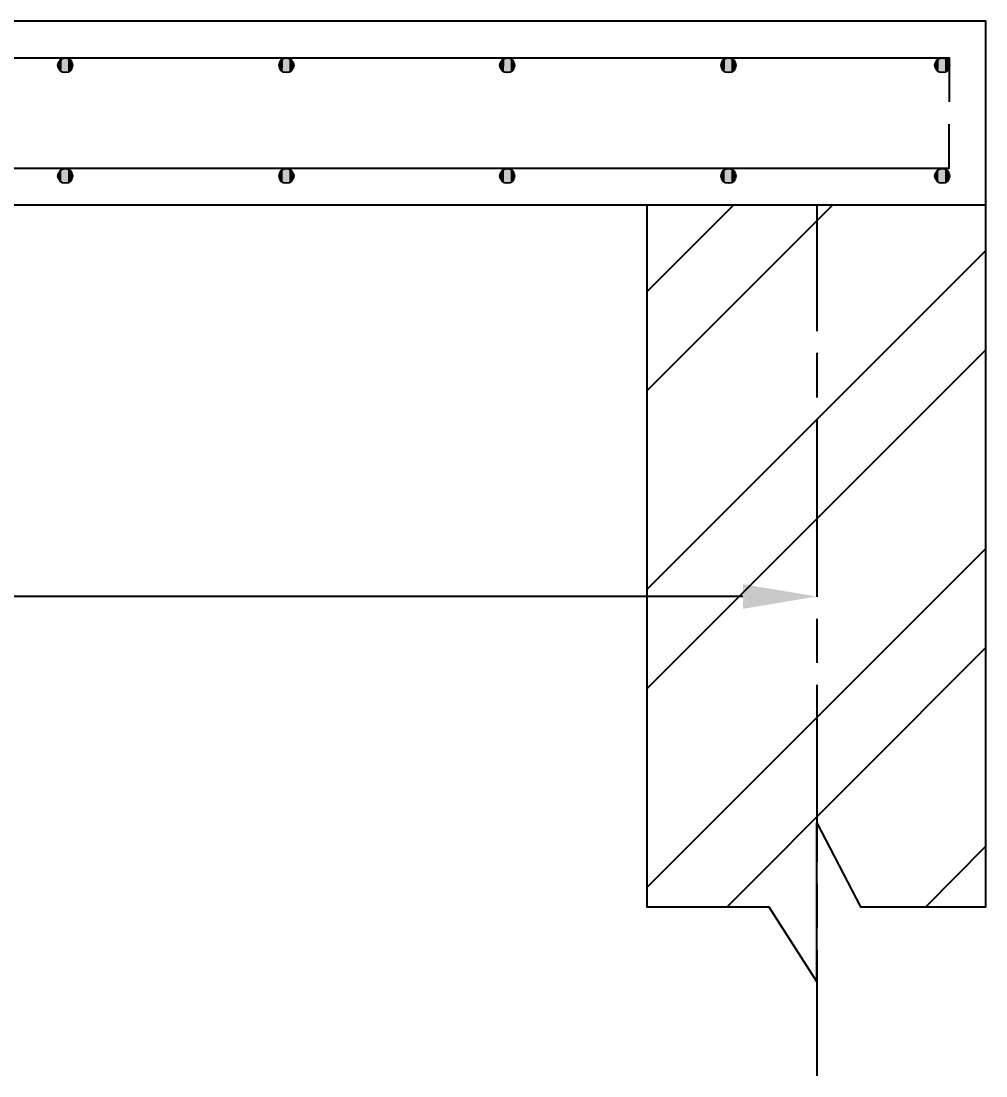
# Model space of a CAD drawing. Header units: inches. Extents: x -2470 to 6710, y 8071 to 14655.
# Drawn here: x 4006 to 4660, y 8227 to 8943 of the extents above; entities that cross this region are included whole.
import ezdxf

# ---------------------------------------------------------------- set-up
doc = ezdxf.new("R2010")
doc.units = ezdxf.units.IN
doc.header["$MEASUREMENT"] = 0
doc.layers.add('PDF_0', color=7, linetype='Continuous')
doc.styles.get("Standard").update_dxf_attribs({"font": 'arial.ttf'})
doc.dimstyles.get("Standard").update_dxf_attribs({"dimtxt": 50, "dimasz": 50, "dimexe": 0.18, "dimexo": 0.0625, "dimgap": 0.09, "dimtad": 0, "dimtih": 1, "dimtoh": 1, "dimdec": 4, "dimzin": 0, "dimdsep": 46, "dimtxsty": 'Standard', "dimcen": 0.09, "dimadec": 0, "dimazin": 0, "dimtfac": 1, "dimtdec": 4, "dimtofl": 0, "dimtmove": 0, "dimatfit": 3, "dimfxl": 1, "dimtolj": 1, "dimtzin": 0, "dimarcsym": 0})

# ---------------------------------------------------------------- blocks, each defined once
blk = doc.blocks.new('*D9')
at = {"color": 0, "lineweight": -2, "transparency": 16777216}
for p, q in [((-1684, 8552.38), (-1684, 8552.26)), ((-1634, 8552.44), (1356.04, 8552.44)), ((4495.67, 8552.44), (1505.64, 8552.44)), ((4545.67, 8552.38), (4545.67, 8552.26))]:
    blk.add_line(p, q, dxfattribs=at)
at = {"color": 0, "transparency": 16777216}
for points in [[(-1634, 8560.78), (-1634, 8544.11), (-1684, 8552.44)], [(4495.67, 8560.78), (4495.67, 8544.11), (4545.67, 8552.44)]]:
    blk.add_solid(points, dxfattribs=at)
at = {"layer": 'Defpoints', "color": 0, "transparency": 16777216}
for p in [(-1684, 8552.44), (4545.67, 8552.44), (4545.67, 8552.44)]:
    blk.add_point(p, dxfattribs=at)
at = {"color": 0, "transparency": 16777216, "insert": (1430.84, 8552.44), "char_height": 50, "attachment_point": 5}
blk.add_mtext('\\A1;\\P{\\A0;6230}', dxfattribs=at)

msp = doc.modelspace()

# ---------------------------------------------------------------- linework, layer by layer
at = {"layer": 'PDF_0', "lineweight": 25}
for points in [[(4430.50715, 8818.06671), (4430.50715, 8341.99924), (4513.10777, 8341.99924), (4545.66818, 8290.93081), (4545.66818, 8341.99924), (4545.66818, 8398.89428), (4575.48666, 8341.99924), (4660.48646, 8341.99924), (4660.48646, 8942.82449), (-1799.15605, 8942.82449), (-1799.15605, 8341.99924), (-1716.55543, 8341.99924), (-1683.99502, 8290.93081), (-1683.99502, 8341.99924), (-1683.99502, 8398.89428), (-1654.17654, 8341.99924), (-1569.17674, 8341.99924), (-1569.17674, 8818.06671)], [(3807.74647, 8843.08681), (3882.80679, 8917.80438), (4635.46636, 8917.80438), (4635.46636, 8887.9859)], [(-1774.13595, 8872.90529), (-1774.13595, 8843.08681), (4635.46636, 8843.08681), (4635.46636, 8872.90529)], [(-1799.15605, 8818.06671), (4660.48646, 8818.06671)], [(4430.50715, 8759.11523), (4489.45863, 8818.06671)], [(4430.50715, 8691.93796), (4556.63589, 8818.06671)], [(4545.66818, 8818.06671), (4545.66818, 8732.38142)], [(4430.50715, 8557.24069), (4660.48646, 8787.22)], [(4430.50715, 8489.72068), (4660.48646, 8719.69999)], [(4545.66818, 8717.64355), (4545.66818, 8687.48233)], [(4545.66818, 8672.40172), (4545.66818, 8552.44231)], [(4430.50715, 8355.02341), (4660.48646, 8585.00272)], [(4545.66818, 8537.3617), (4545.66818, 8507.54322)], [(4485.00299, 8341.99924), (4660.48646, 8517.82546)], [(4545.66818, 8492.46261), (4545.66818, 8372.50321)], [(4619.70027, 8341.99924), (4660.48646, 8383.12818)], [(4545.66818, 8357.4226), (4545.66818, 8327.60412)], [(4545.66818, 8312.5235), (4545.66818, 8227.18096)]]:
    msp.add_lwpolyline(points, dxfattribs=at)
at = {"layer": 'PDF_0', "lineweight": 0}
for points in [[(4182.01981, 8909.57859), (4182.01981, 8916.43342), (4182.01981, 8909.57859)], [(4189.21738, 8909.57859), (4189.21738, 8916.43342), (4189.21738, 8909.57859)], [(4339.338, 8909.57859), (4339.338, 8916.43342), (4339.338, 8909.57859)], [(4626.89783, 8909.57859), (4626.89783, 8916.43342), (4626.89783, 8909.57859)], [(4634.78088, 8910.26408), (4634.78088, 8915.74793), (4634.78088, 8910.26408)], [(4635.46636, 8911.97778), (4635.46636, 8914.03423), (4635.46636, 8911.97778)]]:
    msp.add_lwpolyline(points, dxfattribs=at)
at = {"layer": 'PDF_0', "lineweight": 25}
for centre in [(4035.84057, 8912.83477), (4185.9612, 8912.83477), (4335.73908, 8912.83477), (4485.85971, 8912.83477), (4630.83922, 8912.83477), (4035.84057, 8837.77446), (4185.9612, 8837.77446), (4335.73908, 8837.77446), (4485.85971, 8837.77446), (4630.83922, 8837.77446)]:
    msp.add_circle(centre, 4.96989, dxfattribs=at)
at = {"layer": 'PDF_0', "transparency": 33554559}
for points in [[(4032.92741, 8908.89311), (4032.92741, 8917.1189), (4032.58467, 8908.89311)], [(4032.92741, 8917.1189), (4032.58467, 8908.89311), (4032.58467, 8916.77616)], [(4033.27015, 8908.55037), (4033.27015, 8917.46164), (4032.92741, 8908.89311)], [(4033.27015, 8917.46164), (4032.92741, 8908.89311), (4032.92741, 8917.1189)], [(4033.61289, 8908.20763), (4033.61289, 8917.46164), (4033.27015, 8908.55037)], [(4033.61289, 8917.46164), (4033.27015, 8908.55037), (4033.27015, 8917.46164)], [(4034.29838, 8908.20763), (4034.29838, 8917.80438), (4033.61289, 8908.20763)], [(4034.29838, 8917.80438), (4033.61289, 8908.20763), (4033.61289, 8917.46164)], [(4034.64112, 8908.20763), (4034.64112, 8917.80438), (4034.29838, 8908.20763)], [(4034.64112, 8917.80438), (4034.29838, 8908.20763), (4034.29838, 8917.80438)], [(4035.3266, 8907.86489), (4035.3266, 8917.80438), (4034.64112, 8908.20763)], [(4035.3266, 8917.80438), (4034.64112, 8908.20763), (4034.64112, 8917.80438)], [(4035.66934, 8907.86489), (4035.66934, 8917.80438), (4035.3266, 8907.86489)], [(4035.66934, 8917.80438), (4035.3266, 8907.86489), (4035.3266, 8917.80438)], [(4036.01208, 8907.86489), (4036.01208, 8917.80438), (4035.66934, 8907.86489)], [(4036.01208, 8917.80438), (4035.66934, 8907.86489), (4035.66934, 8917.80438)], [(4036.69756, 8908.20763), (4036.69756, 8917.80438), (4036.01208, 8907.86489)], [(4036.69756, 8917.80438), (4036.01208, 8907.86489), (4036.01208, 8917.80438)], [(4037.04031, 8908.20763), (4037.04031, 8917.80438), (4036.69756, 8908.20763)], [(4037.04031, 8917.80438), (4036.69756, 8908.20763), (4036.69756, 8917.80438)], [(4037.72579, 8917.46164), (4037.04031, 8908.20763), (4037.04031, 8917.80438)], [(4037.72579, 8908.20763), (4037.72579, 8917.46164), (4037.04031, 8908.20763)], [(4038.41127, 8917.1189), (4037.72579, 8908.55037), (4037.72579, 8917.46164)], [(4037.72579, 8908.20763), (4037.72579, 8908.20763), (4037.72579, 8917.46164)], [(4037.72579, 8908.20763), (4037.72579, 8917.46164), (4037.72579, 8908.55037)], [(4038.41127, 8908.89311), (4038.41127, 8917.1189), (4037.72579, 8908.55037)], [(4038.75401, 8916.77616), (4038.41127, 8908.89311), (4038.41127, 8917.1189)], [(4183.39078, 8908.55037), (4183.39078, 8917.46164), (4182.7053, 8908.89311)], [(4183.39078, 8917.46164), (4182.7053, 8908.89311), (4182.7053, 8917.1189)], [(4182.7053, 8908.89311), (4182.7053, 8917.1189), (4182.7053, 8916.77616)], [(4182.7053, 8917.1189), (4182.7053, 8908.89311), (4182.7053, 8908.89311)], [(4183.73352, 8908.20763), (4183.73352, 8917.46164), (4183.39078, 8908.55037)], [(4183.73352, 8917.46164), (4183.39078, 8908.55037), (4183.39078, 8917.46164)], [(4184.419, 8908.20763), (4184.419, 8917.80438), (4183.73352, 8908.20763)], [(4184.419, 8917.80438), (4183.73352, 8908.20763), (4183.73352, 8917.46164)], [(4184.76174, 8908.20763), (4184.76174, 8917.80438), (4184.419, 8908.20763)], [(4184.76174, 8917.80438), (4184.419, 8908.20763), (4184.419, 8917.80438)], [(4185.10448, 8907.86489), (4185.10448, 8917.80438), (4184.76174, 8908.20763)], [(4185.10448, 8917.80438), (4184.76174, 8908.20763), (4184.76174, 8917.80438)], [(4185.78997, 8907.86489), (4185.78997, 8917.80438), (4185.10448, 8907.86489)], [(4185.78997, 8917.80438), (4185.10448, 8907.86489), (4185.10448, 8917.80438)], [(4186.13271, 8907.86489), (4186.13271, 8917.80438), (4185.78997, 8907.86489)], [(4186.13271, 8917.80438), (4185.78997, 8907.86489), (4185.78997, 8917.80438)], [(4186.47545, 8908.20763), (4186.47545, 8917.80438), (4186.13271, 8907.86489)], [(4186.47545, 8917.80438), (4186.13271, 8907.86489), (4186.13271, 8917.80438)], [(4187.16093, 8908.20763), (4187.16093, 8917.80438), (4186.47545, 8908.20763)], [(4187.16093, 8917.80438), (4186.47545, 8908.20763), (4186.47545, 8917.80438)], [(4187.50367, 8917.46164), (4187.16093, 8908.20763), (4187.16093, 8917.80438)], [(4187.50367, 8908.20763), (4187.50367, 8917.46164), (4187.16093, 8908.20763)], [(4187.84641, 8908.55037), (4187.84641, 8917.46164), (4187.50367, 8908.20763)], [(4187.84641, 8917.46164), (4187.50367, 8908.20763), (4187.50367, 8917.46164)], [(4188.5319, 8917.1189), (4187.84641, 8908.55037), (4187.84641, 8917.46164)], [(4188.5319, 8908.89311), (4188.5319, 8917.1189), (4187.84641, 8908.55037)], [(4188.5319, 8908.89311), (4188.5319, 8916.77616), (4188.5319, 8917.1189)], [(4332.82592, 8908.89311), (4332.82592, 8917.1189), (4332.48318, 8908.89311)], [(4332.82592, 8917.1189), (4332.48318, 8908.89311), (4332.48318, 8916.77616)], [(4333.5114, 8908.55037), (4333.5114, 8917.46164), (4332.82592, 8908.89311)], [(4333.5114, 8917.46164), (4332.82592, 8908.89311), (4332.82592, 8917.1189)], [(4333.85414, 8908.20763), (4333.85414, 8917.46164), (4333.5114, 8908.55037)], [(4333.85414, 8917.46164), (4333.5114, 8908.55037), (4333.5114, 8917.46164)], [(4334.19689, 8908.20763), (4334.19689, 8917.80438), (4333.85414, 8908.20763)], [(4334.19689, 8917.80438), (4333.85414, 8908.20763), (4333.85414, 8917.46164)], [(4334.53963, 8908.20763), (4334.53963, 8917.80438), (4334.19689, 8908.20763)], [(4334.53963, 8917.80438), (4334.19689, 8908.20763), (4334.19689, 8917.80438)], [(4335.22511, 8907.86489), (4335.22511, 8917.80438), (4334.53963, 8908.20763)], [(4335.22511, 8917.80438), (4334.53963, 8908.20763), (4334.53963, 8917.80438)], [(4335.56785, 8907.86489), (4335.56785, 8917.80438), (4335.22511, 8907.86489)], [(4335.56785, 8917.80438), (4335.22511, 8907.86489), (4335.22511, 8917.80438)], [(4336.25333, 8907.86489), (4336.25333, 8917.80438), (4335.56785, 8907.86489)], [(4336.25333, 8917.80438), (4335.56785, 8907.86489), (4335.56785, 8917.80438)], [(4336.59607, 8908.20763), (4336.59607, 8917.80438), (4336.25333, 8907.86489)], [(4336.59607, 8917.80438), (4336.25333, 8907.86489), (4336.25333, 8917.80438)], [(4336.93881, 8908.20763), (4336.93881, 8917.80438), (4336.59607, 8908.20763)], [(4336.93881, 8917.80438), (4336.59607, 8908.20763), (4336.59607, 8917.80438)], [(4337.6243, 8917.46164), (4336.93881, 8908.20763), (4336.93881, 8917.80438)], [(4337.6243, 8908.20763), (4337.6243, 8917.46164), (4336.93881, 8908.20763)], [(4337.96704, 8908.55037), (4337.96704, 8917.46164), (4337.6243, 8908.20763)], [(4337.96704, 8917.46164), (4337.6243, 8908.20763), (4337.6243, 8917.46164)], [(4338.30978, 8917.1189), (4337.96704, 8908.55037), (4337.96704, 8917.46164)], [(4338.30978, 8908.89311), (4338.30978, 8917.1189), (4337.96704, 8908.55037)], [(4338.65252, 8916.77616), (4338.30978, 8908.89311), (4338.30978, 8917.1189)], [(4482.94655, 8908.89311), (4482.94655, 8917.1189), (4482.6038, 8908.89311)], [(4482.94655, 8917.1189), (4482.6038, 8908.89311), (4482.6038, 8916.77616)], [(4483.28929, 8908.55037), (4483.28929, 8917.46164), (4482.94655, 8908.89311)], [(4483.28929, 8917.46164), (4482.94655, 8908.89311), (4482.94655, 8917.1189)], [(4483.63203, 8908.20763), (4483.63203, 8917.46164), (4483.28929, 8908.55037)], [(4483.63203, 8917.46164), (4483.28929, 8908.55037), (4483.28929, 8917.46164)], [(4484.31751, 8908.20763), (4484.31751, 8917.80438), (4483.63203, 8908.20763)], [(4484.31751, 8917.80438), (4483.63203, 8908.20763), (4483.63203, 8917.46164)], [(4484.66025, 8908.20763), (4484.66025, 8917.80438), (4484.31751, 8908.20763)], [(4484.66025, 8917.80438), (4484.31751, 8908.20763), (4484.31751, 8917.80438)], [(4485.00299, 8907.86489), (4485.00299, 8917.80438), (4484.66025, 8908.20763)], [(4485.00299, 8917.80438), (4484.66025, 8908.20763), (4484.66025, 8917.80438)], [(4485.68848, 8907.86489), (4485.68848, 8917.80438), (4485.00299, 8907.86489)], [(4485.68848, 8917.80438), (4485.00299, 8907.86489), (4485.00299, 8917.80438)], [(4486.03122, 8907.86489), (4486.03122, 8917.80438), (4485.68848, 8907.86489)], [(4486.03122, 8917.80438), (4485.68848, 8907.86489), (4485.68848, 8917.80438)], [(4486.7167, 8908.20763), (4486.7167, 8917.80438), (4486.03122, 8907.86489)], [(4486.7167, 8917.80438), (4486.03122, 8907.86489), (4486.03122, 8917.80438)], [(4487.05944, 8908.20763), (4487.05944, 8917.80438), (4486.7167, 8908.20763)], [(4487.05944, 8917.80438), (4486.7167, 8908.20763), (4486.7167, 8917.80438)], [(4487.40218, 8917.46164), (4487.05944, 8908.20763), (4487.05944, 8917.80438)], [(4487.40218, 8908.20763), (4487.40218, 8917.46164), (4487.05944, 8908.20763)], [(4487.74492, 8908.55037), (4487.74492, 8917.46164), (4487.40218, 8908.20763)], [(4487.74492, 8917.46164), (4487.40218, 8908.20763), (4487.40218, 8917.46164)], [(4488.4304, 8917.1189), (4487.74492, 8908.55037), (4487.74492, 8917.46164)], [(4488.4304, 8908.89311), (4488.4304, 8917.1189), (4487.74492, 8908.55037)], [(4488.77315, 8916.77616), (4488.4304, 8908.89311), (4488.4304, 8917.1189)], [(4627.58331, 8908.89311), (4627.58331, 8917.1189), (4626.89783, 8909.57859)], [(4627.58331, 8917.1189), (4626.89783, 8909.57859), (4626.89783, 8916.43342)], [(4627.92605, 8908.89311), (4627.92605, 8917.1189), (4627.58331, 8908.89311)], [(4627.92605, 8917.1189), (4627.58331, 8908.89311), (4627.58331, 8917.1189)], [(4628.2688, 8908.55037), (4628.2688, 8917.46164), (4627.92605, 8908.89311)], [(4628.2688, 8917.46164), (4627.92605, 8908.89311), (4627.92605, 8917.1189)], [(4628.61154, 8908.20763), (4628.61154, 8917.46164), (4628.2688, 8908.55037)], [(4628.61154, 8917.46164), (4628.2688, 8908.55037), (4628.2688, 8917.46164)], [(4629.29702, 8908.20763), (4629.29702, 8917.80438), (4628.61154, 8908.20763)], [(4629.29702, 8917.80438), (4628.61154, 8908.20763), (4628.61154, 8917.46164)], [(4629.63976, 8908.20763), (4629.63976, 8917.80438), (4629.29702, 8908.20763)], [(4629.63976, 8917.80438), (4629.29702, 8908.20763), (4629.29702, 8917.80438)], [(4629.9825, 8907.86489), (4629.9825, 8917.80438), (4629.63976, 8908.20763)], [(4629.9825, 8917.80438), (4629.63976, 8908.20763), (4629.63976, 8917.80438)], [(4630.66798, 8907.86489), (4630.66798, 8917.80438), (4629.9825, 8907.86489)], [(4630.66798, 8917.80438), (4629.9825, 8907.86489), (4629.9825, 8917.80438)], [(4631.01072, 8907.86489), (4631.01072, 8917.80438), (4630.66798, 8907.86489)], [(4631.01072, 8917.80438), (4630.66798, 8907.86489), (4630.66798, 8917.80438)], [(4631.69621, 8908.20763), (4631.69621, 8917.80438), (4631.01072, 8907.86489)], [(4631.69621, 8917.80438), (4631.01072, 8907.86489), (4631.01072, 8917.80438)], [(4632.03895, 8908.20763), (4632.03895, 8917.80438), (4631.69621, 8908.20763)], [(4632.03895, 8917.80438), (4631.69621, 8908.20763), (4631.69621, 8917.80438)], [(4632.38169, 8917.46164), (4632.03895, 8908.20763), (4632.03895, 8917.80438)], [(4632.38169, 8908.20763), (4632.38169, 8917.46164), (4632.03895, 8908.20763)], [(4632.72443, 8908.55037), (4632.72443, 8917.46164), (4632.38169, 8908.20763)], [(4632.72443, 8917.46164), (4632.38169, 8908.20763), (4632.38169, 8917.46164)], [(4633.40991, 8917.1189), (4632.72443, 8908.55037), (4632.72443, 8917.46164)], [(4633.40991, 8908.89311), (4633.40991, 8917.1189), (4632.72443, 8908.55037)], [(4633.75265, 8908.89311), (4633.75265, 8917.1189), (4633.40991, 8908.89311)], [(4633.75265, 8917.1189), (4633.40991, 8908.89311), (4633.40991, 8917.1189)], [(4634.09539, 8916.43342), (4633.75265, 8908.89311), (4633.75265, 8917.1189)], [(4030.87096, 8913.69149), (4030.87096, 8911.97778), (4030.52822, 8913.00601)], [(4031.55645, 8910.26408), (4031.55645, 8915.40519), (4030.87096, 8910.94956)], [(4031.55645, 8915.40519), (4030.87096, 8910.94956), (4030.87096, 8914.71971)], [(4030.87096, 8911.2923), (4030.87096, 8911.2923), (4030.87096, 8914.71971)], [(4030.87096, 8911.2923), (4030.87096, 8914.71971), (4030.87096, 8910.94956)], [(4030.87096, 8911.2923), (4030.87096, 8914.71971), (4030.87096, 8911.97778)], [(4030.87096, 8914.71971), (4030.87096, 8911.97778), (4030.87096, 8914.03423)], [(4030.87096, 8914.03423), (4030.87096, 8913.69149), (4030.87096, 8911.97778)], [(4030.87096, 8914.03423), (4030.87096, 8911.97778), (4030.87096, 8911.97778)], [(4031.89919, 8909.57859), (4031.89919, 8916.43342), (4031.55645, 8910.26408)], [(4031.89919, 8916.43342), (4031.55645, 8910.26408), (4031.55645, 8915.74793)], [(4031.55645, 8910.26408), (4031.55645, 8915.74793), (4031.55645, 8915.40519)], [(4031.55645, 8915.74793), (4031.55645, 8910.26408), (4031.55645, 8910.26408)], [(4032.24193, 8909.57859), (4032.24193, 8916.43342), (4031.89919, 8909.57859)], [(4032.24193, 8916.43342), (4031.89919, 8909.57859), (4031.89919, 8916.43342)], [(4032.58467, 8908.89311), (4032.58467, 8916.77616), (4032.24193, 8909.57859)], [(4032.58467, 8916.77616), (4032.24193, 8909.57859), (4032.24193, 8916.43342)], [(4038.75401, 8908.89311), (4038.75401, 8916.77616), (4038.41127, 8908.89311)], [(4039.09675, 8916.43342), (4038.75401, 8908.89311), (4038.75401, 8916.77616)], [(4039.09675, 8909.57859), (4039.09675, 8916.43342), (4038.75401, 8908.89311)], [(4039.43949, 8909.57859), (4039.43949, 8916.43342), (4039.09675, 8909.57859)], [(4039.43949, 8916.43342), (4039.09675, 8909.57859), (4039.09675, 8916.43342)], [(4039.78223, 8915.74793), (4039.43949, 8909.57859), (4039.43949, 8916.43342)], [(4039.78223, 8910.26408), (4039.78223, 8915.74793), (4039.43949, 8909.57859)], [(4039.78223, 8910.26408), (4039.78223, 8915.40519), (4039.78223, 8915.74793)], [(4040.12498, 8914.71971), (4039.78223, 8910.26408), (4039.78223, 8915.40519)], [(4039.78223, 8915.40519), (4039.78223, 8910.26408), (4039.78223, 8910.26408)], [(4040.12498, 8910.94956), (4040.12498, 8914.71971), (4039.78223, 8910.26408)], [(4040.46772, 8911.2923), (4040.46772, 8914.71971), (4040.12498, 8910.94956)], [(4040.46772, 8914.71971), (4040.12498, 8910.94956), (4040.12498, 8914.71971)], [(4040.46772, 8914.03423), (4040.46772, 8911.2923), (4040.46772, 8914.71971)], [(4040.46772, 8911.97778), (4040.46772, 8913.69149), (4040.46772, 8914.03423)], [(4040.46772, 8911.97778), (4040.46772, 8914.03423), (4040.46772, 8911.2923)], [(4040.81046, 8913.00601), (4040.46772, 8911.97778), (4040.46772, 8913.69149)], [(4040.46772, 8913.69149), (4040.46772, 8911.97778), (4040.46772, 8911.97778)], [(4180.99159, 8911.2923), (4180.99159, 8914.71971), (4180.64885, 8911.97778)], [(4180.99159, 8914.71971), (4180.64885, 8911.97778), (4180.64885, 8914.03423)], [(4180.64885, 8914.03423), (4180.64885, 8913.69149), (4180.64885, 8911.97778)], [(4180.64885, 8914.03423), (4180.64885, 8911.97778), (4180.64885, 8911.97778)], [(4180.64885, 8913.69149), (4180.64885, 8911.97778), (4180.64885, 8913.00601)], [(4181.33433, 8910.26408), (4181.33433, 8915.40519), (4180.99159, 8910.94956)], [(4181.33433, 8915.40519), (4180.99159, 8910.94956), (4180.99159, 8914.71971)], [(4180.99159, 8911.2923), (4180.99159, 8911.2923), (4180.99159, 8914.71971)], [(4180.99159, 8911.2923), (4180.99159, 8914.71971), (4180.99159, 8910.94956)], [(4182.01981, 8909.57859), (4182.01981, 8916.43342), (4181.33433, 8910.26408)], [(4182.01981, 8916.43342), (4181.33433, 8910.26408), (4181.33433, 8915.74793)], [(4181.33433, 8910.26408), (4181.33433, 8915.74793), (4181.33433, 8915.40519)], [(4181.33433, 8915.74793), (4181.33433, 8910.26408), (4181.33433, 8910.26408)], [(4182.7053, 8908.89311), (4182.7053, 8916.77616), (4182.01981, 8909.57859)], [(4182.7053, 8916.77616), (4182.01981, 8909.57859), (4182.01981, 8916.43342)], [(4182.01981, 8916.43342), (4182.01981, 8909.57859), (4182.01981, 8909.57859)], [(4189.21738, 8916.43342), (4188.5319, 8908.89311), (4188.5319, 8916.77616)], [(4188.5319, 8916.77616), (4188.5319, 8908.89311), (4188.5319, 8908.89311)], [(4189.21738, 8909.57859), (4189.21738, 8916.43342), (4188.5319, 8908.89311)], [(4189.90286, 8915.74793), (4189.21738, 8909.57859), (4189.21738, 8916.43342)], [(4189.21738, 8916.43342), (4189.21738, 8909.57859), (4189.21738, 8909.57859)], [(4189.90286, 8910.26408), (4189.90286, 8915.74793), (4189.21738, 8909.57859)], [(4189.90286, 8910.26408), (4189.90286, 8915.40519), (4189.90286, 8915.74793)], [(4190.2456, 8914.71971), (4189.90286, 8910.26408), (4189.90286, 8915.40519)], [(4189.90286, 8915.40519), (4189.90286, 8910.26408), (4189.90286, 8910.26408)], [(4190.2456, 8910.94956), (4190.2456, 8914.71971), (4189.90286, 8910.26408)], [(4190.58834, 8914.03423), (4190.2456, 8911.2923), (4190.2456, 8914.71971)], [(4190.2456, 8910.94956), (4190.2456, 8910.94956), (4190.2456, 8914.71971)], [(4190.2456, 8910.94956), (4190.2456, 8914.71971), (4190.2456, 8911.2923)], [(4190.58834, 8911.97778), (4190.58834, 8914.03423), (4190.2456, 8911.2923)], [(4190.58834, 8911.97778), (4190.58834, 8913.69149), (4190.58834, 8914.03423)], [(4190.58834, 8913.00601), (4190.58834, 8911.97778), (4190.58834, 8913.69149)], [(4190.58834, 8913.69149), (4190.58834, 8911.97778), (4190.58834, 8911.97778)], [(4331.11222, 8911.2923), (4331.11222, 8914.71971), (4330.76947, 8911.97778)], [(4331.11222, 8914.71971), (4330.76947, 8911.97778), (4330.76947, 8914.03423)], [(4330.76947, 8914.03423), (4330.76947, 8913.69149), (4330.76947, 8911.97778)], [(4330.76947, 8914.03423), (4330.76947, 8911.97778), (4330.76947, 8911.97778)], [(4330.76947, 8913.69149), (4330.76947, 8911.97778), (4330.76947, 8913.00601)], [(4331.45496, 8910.26408), (4331.45496, 8915.40519), (4331.11222, 8910.94956)], [(4331.45496, 8915.40519), (4331.11222, 8910.94956), (4331.11222, 8914.71971)], [(4331.11222, 8911.2923), (4331.11222, 8911.2923), (4331.11222, 8914.71971)], [(4331.11222, 8911.2923), (4331.11222, 8914.71971), (4331.11222, 8910.94956)], [(4331.7977, 8909.57859), (4331.7977, 8916.43342), (4331.45496, 8910.26408)], [(4331.7977, 8916.43342), (4331.45496, 8910.26408), (4331.45496, 8915.74793)], [(4331.45496, 8910.26408), (4331.45496, 8915.74793), (4331.45496, 8915.40519)], [(4331.45496, 8915.74793), (4331.45496, 8910.26408), (4331.45496, 8910.26408)], [(4332.14044, 8909.57859), (4332.14044, 8916.43342), (4331.7977, 8909.57859)], [(4332.14044, 8916.43342), (4331.7977, 8909.57859), (4331.7977, 8916.43342)], [(4332.48318, 8908.89311), (4332.48318, 8916.77616), (4332.14044, 8909.57859)], [(4332.48318, 8916.77616), (4332.14044, 8909.57859), (4332.14044, 8916.43342)], [(4338.65252, 8908.89311), (4338.65252, 8916.77616), (4338.30978, 8908.89311)], [(4339.338, 8916.43342), (4338.65252, 8908.89311), (4338.65252, 8916.77616)], [(4339.338, 8909.57859), (4339.338, 8916.43342), (4338.65252, 8908.89311)], [(4339.68074, 8915.74793), (4339.338, 8909.57859), (4339.338, 8916.43342)], [(4339.338, 8916.43342), (4339.338, 8909.57859), (4339.338, 8909.57859)], [(4339.68074, 8910.26408), (4339.68074, 8915.74793), (4339.338, 8909.57859)], [(4340.02349, 8915.40519), (4339.68074, 8910.26408), (4339.68074, 8915.74793)], [(4340.02349, 8910.26408), (4340.02349, 8915.40519), (4339.68074, 8910.26408)], [(4340.36623, 8914.71971), (4340.02349, 8910.26408), (4340.02349, 8915.40519)], [(4340.36623, 8910.94956), (4340.36623, 8914.71971), (4340.02349, 8910.26408)], [(4340.70897, 8914.03423), (4340.36623, 8911.2923), (4340.36623, 8914.71971)], [(4340.36623, 8910.94956), (4340.36623, 8910.94956), (4340.36623, 8914.71971)], [(4340.36623, 8910.94956), (4340.36623, 8914.71971), (4340.36623, 8911.2923)], [(4340.70897, 8911.97778), (4340.70897, 8914.03423), (4340.36623, 8911.2923)], [(4340.70897, 8911.97778), (4340.70897, 8913.69149), (4340.70897, 8914.03423)], [(4340.70897, 8913.00601), (4340.70897, 8911.97778), (4340.70897, 8913.69149)], [(4340.70897, 8913.69149), (4340.70897, 8911.97778), (4340.70897, 8911.97778)], [(4480.8901, 8914.03423), (4480.54736, 8913.69149), (4480.54736, 8911.97778)], [(4480.8901, 8914.03423), (4480.8901, 8911.97778), (4480.54736, 8911.97778)], [(4480.54736, 8913.69149), (4480.54736, 8911.97778), (4480.54736, 8913.00601)], [(4481.23284, 8910.26408), (4481.23284, 8915.40519), (4480.8901, 8910.94956)], [(4481.23284, 8915.40519), (4480.8901, 8910.94956), (4480.8901, 8914.71971)], [(4480.8901, 8911.2923), (4480.8901, 8911.2923), (4480.8901, 8914.71971)], [(4480.8901, 8911.2923), (4480.8901, 8914.71971), (4480.8901, 8910.94956)], [(4480.8901, 8911.2923), (4480.8901, 8914.71971), (4480.8901, 8911.97778)], [(4480.8901, 8914.71971), (4480.8901, 8911.97778), (4480.8901, 8914.03423)], [(4481.57558, 8910.26408), (4481.57558, 8915.74793), (4481.23284, 8910.26408)], [(4481.57558, 8915.74793), (4481.23284, 8910.26408), (4481.23284, 8915.40519)], [(4481.91832, 8909.57859), (4481.91832, 8916.43342), (4481.57558, 8910.26408)], [(4481.91832, 8916.43342), (4481.57558, 8910.26408), (4481.57558, 8915.74793)], [(4482.26106, 8909.57859), (4482.26106, 8916.43342), (4481.91832, 8909.57859)], [(4482.26106, 8916.43342), (4481.91832, 8909.57859), (4481.91832, 8916.43342)], [(4482.6038, 8908.89311), (4482.6038, 8916.77616), (4482.26106, 8909.57859)], [(4482.6038, 8916.77616), (4482.26106, 8909.57859), (4482.26106, 8916.43342)], [(4488.77315, 8908.89311), (4488.77315, 8916.77616), (4488.4304, 8908.89311)], [(4489.11589, 8916.43342), (4488.77315, 8908.89311), (4488.77315, 8916.77616)], [(4489.11589, 8909.57859), (4489.11589, 8916.43342), (4488.77315, 8908.89311)], [(4489.45863, 8909.57859), (4489.45863, 8916.43342), (4489.11589, 8909.57859)], [(4489.45863, 8916.43342), (4489.11589, 8909.57859), (4489.11589, 8916.43342)], [(4489.80137, 8915.74793), (4489.45863, 8909.57859), (4489.45863, 8916.43342)], [(4489.80137, 8910.26408), (4489.80137, 8915.74793), (4489.45863, 8909.57859)], [(4489.80137, 8910.26408), (4489.80137, 8915.40519), (4489.80137, 8915.74793)], [(4490.14411, 8914.71971), (4489.80137, 8910.26408), (4489.80137, 8915.40519)], [(4489.80137, 8915.40519), (4489.80137, 8910.26408), (4489.80137, 8910.26408)], [(4490.14411, 8910.94956), (4490.14411, 8914.71971), (4489.80137, 8910.26408)], [(4490.48685, 8914.03423), (4490.14411, 8911.2923), (4490.14411, 8914.71971)], [(4490.14411, 8910.94956), (4490.14411, 8910.94956), (4490.14411, 8914.71971)], [(4490.14411, 8910.94956), (4490.14411, 8914.71971), (4490.14411, 8911.2923)], [(4490.48685, 8911.97778), (4490.48685, 8914.03423), (4490.14411, 8911.2923)], [(4490.48685, 8911.97778), (4490.48685, 8913.69149), (4490.48685, 8914.03423)], [(4490.48685, 8913.00601), (4490.48685, 8911.97778), (4490.48685, 8913.69149)], [(4490.48685, 8913.69149), (4490.48685, 8911.97778), (4490.48685, 8911.97778)], [(4625.86961, 8911.2923), (4625.86961, 8914.71971), (4625.52687, 8911.97778)], [(4625.86961, 8914.71971), (4625.52687, 8911.97778), (4625.52687, 8914.03423)], [(4625.52687, 8911.97778), (4625.52687, 8914.03423), (4625.52687, 8913.00601)], [(4625.52687, 8914.03423), (4625.52687, 8911.97778), (4625.52687, 8911.97778)], [(4625.52687, 8911.97778), (4625.52687, 8911.97778), (4625.52687, 8914.03423)], [(4626.21235, 8910.26408), (4626.21235, 8915.74793), (4625.86961, 8910.94956)], [(4626.21235, 8915.74793), (4625.86961, 8910.94956), (4625.86961, 8914.71971)], [(4625.86961, 8911.2923), (4625.86961, 8911.2923), (4625.86961, 8914.71971)], [(4625.86961, 8911.2923), (4625.86961, 8914.71971), (4625.86961, 8910.94956)], [(4626.55509, 8910.26408), (4626.55509, 8915.74793), (4626.21235, 8910.26408)], [(4626.55509, 8915.74793), (4626.21235, 8910.26408), (4626.21235, 8915.74793)], [(4626.89783, 8909.57859), (4626.89783, 8916.43342), (4626.55509, 8910.26408)], [(4626.89783, 8916.43342), (4626.55509, 8910.26408), (4626.55509, 8915.74793)], [(4626.89783, 8916.43342), (4626.89783, 8909.57859), (4626.89783, 8909.57859)], [(4634.09539, 8909.57859), (4634.09539, 8916.43342), (4633.75265, 8908.89311)], [(4634.43814, 8909.57859), (4634.43814, 8916.43342), (4634.09539, 8909.57859)], [(4634.43814, 8916.43342), (4634.09539, 8909.57859), (4634.09539, 8916.43342)], [(4634.78088, 8915.74793), (4634.43814, 8909.57859), (4634.43814, 8916.43342)], [(4634.78088, 8910.26408), (4634.78088, 8915.74793), (4634.43814, 8909.57859)], [(4635.12362, 8914.71971), (4634.78088, 8910.26408), (4634.78088, 8915.74793)], [(4634.78088, 8915.74793), (4634.78088, 8910.26408), (4634.78088, 8910.26408)], [(4635.12362, 8910.94956), (4635.12362, 8914.71971), (4634.78088, 8910.26408)], [(4635.46636, 8914.03423), (4635.12362, 8911.2923), (4635.12362, 8914.71971)], [(4635.12362, 8910.94956), (4635.12362, 8910.94956), (4635.12362, 8914.71971)], [(4635.12362, 8910.94956), (4635.12362, 8914.71971), (4635.12362, 8911.2923)], [(4635.46636, 8911.97778), (4635.46636, 8914.03423), (4635.12362, 8911.2923)], [(4635.46636, 8913.00601), (4635.46636, 8911.97778), (4635.46636, 8914.03423)], [(4635.46636, 8914.03423), (4635.46636, 8911.97778), (4635.46636, 8911.97778)], [(4030.87096, 8838.97392), (4030.87096, 8836.91747), (4030.52822, 8837.94569)], [(4031.55645, 8835.20376), (4031.55645, 8840.68762), (4030.87096, 8836.23199)], [(4031.55645, 8840.68762), (4030.87096, 8836.23199), (4030.87096, 8839.6594)], [(4030.87096, 8839.6594), (4030.87096, 8838.97392), (4030.87096, 8836.91747)], [(4030.87096, 8839.6594), (4030.87096, 8836.23199), (4030.87096, 8836.91747)], [(4031.89919, 8834.51828), (4031.89919, 8841.3731), (4031.55645, 8835.20376)], [(4031.89919, 8841.3731), (4031.55645, 8835.20376), (4031.55645, 8840.68762)], [(4032.58467, 8833.8328), (4032.58467, 8842.05859), (4031.89919, 8834.51828)], [(4032.58467, 8842.05859), (4031.89919, 8834.51828), (4031.89919, 8841.3731)], [(4033.27015, 8833.49006), (4033.27015, 8842.40133), (4032.58467, 8833.8328)], [(4033.27015, 8842.40133), (4032.58467, 8833.8328), (4032.58467, 8842.05859)], [(4034.29838, 8833.14732), (4034.29838, 8842.74407), (4033.27015, 8833.49006)], [(4034.29838, 8842.74407), (4033.27015, 8833.49006), (4033.27015, 8842.40133)], [(4035.3266, 8833.14732), (4035.3266, 8843.08681), (4034.29838, 8833.14732)], [(4035.3266, 8843.08681), (4034.29838, 8833.14732), (4034.29838, 8842.74407)], [(4036.01208, 8833.14732), (4036.01208, 8843.08681), (4035.3266, 8833.14732)], [(4036.01208, 8843.08681), (4035.3266, 8833.14732), (4035.3266, 8843.08681)], [(4037.04031, 8842.74407), (4036.01208, 8833.14732), (4036.01208, 8843.08681)], [(4037.04031, 8833.14732), (4037.04031, 8842.74407), (4036.01208, 8833.14732)], [(4037.72579, 8842.40133), (4037.04031, 8833.14732), (4037.04031, 8842.74407)], [(4037.72579, 8833.49006), (4037.72579, 8842.40133), (4037.04031, 8833.14732)], [(4038.75401, 8842.05859), (4037.72579, 8833.49006), (4037.72579, 8842.40133)], [(4038.75401, 8833.8328), (4038.75401, 8842.05859), (4037.72579, 8833.49006)], [(4039.43949, 8841.3731), (4038.75401, 8833.8328), (4038.75401, 8842.05859)], [(4039.43949, 8834.51828), (4039.43949, 8841.3731), (4038.75401, 8833.8328)], [(4039.78223, 8840.68762), (4039.43949, 8834.51828), (4039.43949, 8841.3731)], [(4039.78223, 8835.20376), (4039.78223, 8840.68762), (4039.43949, 8834.51828)], [(4040.46772, 8839.6594), (4039.78223, 8835.20376), (4039.78223, 8840.68762)], [(4040.46772, 8836.23199), (4040.46772, 8839.6594), (4039.78223, 8835.20376)], [(4040.46772, 8838.97392), (4040.46772, 8836.23199), (4040.46772, 8839.6594)], [(4040.81046, 8837.94569), (4040.46772, 8836.91747), (4040.46772, 8838.97392)], [(4040.46772, 8836.91747), (4040.46772, 8838.97392), (4040.46772, 8836.23199)], [(4180.99159, 8839.6594), (4180.64885, 8838.97392), (4180.64885, 8836.91747)], [(4180.99159, 8839.6594), (4180.99159, 8836.23199), (4180.64885, 8836.91747)], [(4180.64885, 8838.97392), (4180.64885, 8836.91747), (4180.64885, 8837.94569)], [(4181.33433, 8835.20376), (4181.33433, 8840.68762), (4180.99159, 8836.23199)], [(4181.33433, 8840.68762), (4180.99159, 8836.23199), (4180.99159, 8839.6594)], [(4182.01981, 8834.51828), (4182.01981, 8841.3731), (4181.33433, 8835.20376)], [(4182.01981, 8841.3731), (4181.33433, 8835.20376), (4181.33433, 8840.68762)], [(4182.7053, 8833.8328), (4182.7053, 8842.05859), (4182.01981, 8834.51828)], [(4182.7053, 8842.05859), (4182.01981, 8834.51828), (4182.01981, 8841.3731)], [(4183.39078, 8833.49006), (4183.39078, 8842.40133), (4182.7053, 8833.8328)], [(4183.39078, 8842.40133), (4182.7053, 8833.8328), (4182.7053, 8842.05859)], [(4184.419, 8833.14732), (4184.419, 8842.74407), (4183.39078, 8833.49006)], [(4184.419, 8842.74407), (4183.39078, 8833.49006), (4183.39078, 8842.40133)], [(4185.10448, 8833.14732), (4185.10448, 8843.08681), (4184.419, 8833.14732)], [(4185.10448, 8843.08681), (4184.419, 8833.14732), (4184.419, 8842.74407)], [(4186.13271, 8833.14732), (4186.13271, 8843.08681), (4185.10448, 8833.14732)], [(4186.13271, 8843.08681), (4185.10448, 8833.14732), (4185.10448, 8843.08681)], [(4187.16093, 8842.74407), (4186.13271, 8833.14732), (4186.13271, 8843.08681)], [(4187.16093, 8833.14732), (4187.16093, 8842.74407), (4186.13271, 8833.14732)], [(4187.84641, 8842.40133), (4187.16093, 8833.14732), (4187.16093, 8842.74407)], [(4187.84641, 8833.49006), (4187.84641, 8842.40133), (4187.16093, 8833.14732)], [(4188.5319, 8842.05859), (4187.84641, 8833.49006), (4187.84641, 8842.40133)], [(4188.5319, 8833.8328), (4188.5319, 8842.05859), (4187.84641, 8833.49006)], [(4189.21738, 8841.3731), (4188.5319, 8833.8328), (4188.5319, 8842.05859)], [(4189.21738, 8834.51828), (4189.21738, 8841.3731), (4188.5319, 8833.8328)], [(4189.90286, 8840.68762), (4189.21738, 8834.51828), (4189.21738, 8841.3731)], [(4189.90286, 8835.20376), (4189.90286, 8840.68762), (4189.21738, 8834.51828)], [(4190.2456, 8839.6594), (4189.90286, 8835.20376), (4189.90286, 8840.68762)], [(4190.2456, 8836.23199), (4190.2456, 8839.6594), (4189.90286, 8835.20376)], [(4190.58834, 8838.97392), (4190.2456, 8836.23199), (4190.2456, 8839.6594)], [(4190.58834, 8836.91747), (4190.58834, 8838.97392), (4190.2456, 8836.23199)], [(4190.58834, 8837.94569), (4190.58834, 8836.91747), (4190.58834, 8838.97392)], [(4331.11222, 8839.6594), (4330.76947, 8838.97392), (4330.76947, 8836.91747)], [(4331.11222, 8839.6594), (4331.11222, 8836.23199), (4330.76947, 8836.91747)], [(4330.76947, 8838.97392), (4330.76947, 8836.91747), (4330.76947, 8837.94569)], [(4331.45496, 8835.20376), (4331.45496, 8840.68762), (4331.11222, 8836.23199)], [(4331.45496, 8840.68762), (4331.11222, 8836.23199), (4331.11222, 8839.6594)], [(4331.7977, 8834.51828), (4331.7977, 8841.3731), (4331.45496, 8835.20376)], [(4331.7977, 8841.3731), (4331.45496, 8835.20376), (4331.45496, 8840.68762)], [(4332.48318, 8833.8328), (4332.48318, 8842.05859), (4331.7977, 8834.51828)], [(4332.48318, 8842.05859), (4331.7977, 8834.51828), (4331.7977, 8841.3731)], [(4333.5114, 8833.49006), (4333.5114, 8842.40133), (4332.48318, 8833.8328)], [(4333.5114, 8842.40133), (4332.48318, 8833.8328), (4332.48318, 8842.05859)], [(4334.19689, 8833.14732), (4334.19689, 8842.74407), (4333.5114, 8833.49006)], [(4334.19689, 8842.74407), (4333.5114, 8833.49006), (4333.5114, 8842.40133)], [(4335.22511, 8833.14732), (4335.22511, 8843.08681), (4334.19689, 8833.14732)], [(4335.22511, 8843.08681), (4334.19689, 8833.14732), (4334.19689, 8842.74407)], [(4336.25333, 8833.14732), (4336.25333, 8843.08681), (4335.22511, 8833.14732)], [(4336.25333, 8843.08681), (4335.22511, 8833.14732), (4335.22511, 8843.08681)], [(4336.93881, 8842.74407), (4336.25333, 8833.14732), (4336.25333, 8843.08681)], [(4336.93881, 8833.14732), (4336.93881, 8842.74407), (4336.25333, 8833.14732)], [(4337.96704, 8842.40133), (4336.93881, 8833.14732), (4336.93881, 8842.74407)], [(4337.96704, 8833.49006), (4337.96704, 8842.40133), (4336.93881, 8833.14732)], [(4338.65252, 8842.05859), (4337.96704, 8833.49006), (4337.96704, 8842.40133)], [(4338.65252, 8833.8328), (4338.65252, 8842.05859), (4337.96704, 8833.49006)], [(4339.338, 8841.3731), (4338.65252, 8833.8328), (4338.65252, 8842.05859)], [(4339.338, 8834.51828), (4339.338, 8841.3731), (4338.65252, 8833.8328)], [(4340.02349, 8840.68762), (4339.338, 8834.51828), (4339.338, 8841.3731)], [(4340.02349, 8835.20376), (4340.02349, 8840.68762), (4339.338, 8834.51828)], [(4340.36623, 8839.6594), (4340.02349, 8835.20376), (4340.02349, 8840.68762)], [(4340.36623, 8836.23199), (4340.36623, 8839.6594), (4340.02349, 8835.20376)], [(4340.70897, 8838.97392), (4340.36623, 8836.23199), (4340.36623, 8839.6594)], [(4340.70897, 8836.91747), (4340.70897, 8838.97392), (4340.36623, 8836.23199)], [(4340.70897, 8837.94569), (4340.70897, 8836.91747), (4340.70897, 8838.97392)], [(4480.8901, 8839.6594), (4480.54736, 8838.97392), (4480.54736, 8836.91747)], [(4480.8901, 8839.6594), (4480.8901, 8836.23199), (4480.54736, 8836.91747)], [(4480.54736, 8838.97392), (4480.54736, 8836.91747), (4480.54736, 8837.94569)], [(4481.23284, 8835.20376), (4481.23284, 8840.68762), (4480.8901, 8836.23199)], [(4481.23284, 8840.68762), (4480.8901, 8836.23199), (4480.8901, 8839.6594)], [(4481.91832, 8834.51828), (4481.91832, 8841.3731), (4481.23284, 8835.20376)], [(4481.91832, 8841.3731), (4481.23284, 8835.20376), (4481.23284, 8840.68762)], [(4482.6038, 8833.8328), (4482.6038, 8842.05859), (4481.91832, 8834.51828)], [(4482.6038, 8842.05859), (4481.91832, 8834.51828), (4481.91832, 8841.3731)], [(4483.28929, 8833.49006), (4483.28929, 8842.40133), (4482.6038, 8833.8328)], [(4483.28929, 8842.40133), (4482.6038, 8833.8328), (4482.6038, 8842.05859)], [(4484.31751, 8833.14732), (4484.31751, 8842.74407), (4483.28929, 8833.49006)], [(4484.31751, 8842.74407), (4483.28929, 8833.49006), (4483.28929, 8842.40133)], [(4485.00299, 8833.14732), (4485.00299, 8843.08681), (4484.31751, 8833.14732)], [(4485.00299, 8843.08681), (4484.31751, 8833.14732), (4484.31751, 8842.74407)], [(4486.03122, 8833.14732), (4486.03122, 8843.08681), (4485.00299, 8833.14732)], [(4486.03122, 8843.08681), (4485.00299, 8833.14732), (4485.00299, 8843.08681)], [(4487.05944, 8842.74407), (4486.03122, 8833.14732), (4486.03122, 8843.08681)], [(4487.05944, 8833.14732), (4487.05944, 8842.74407), (4486.03122, 8833.14732)], [(4487.74492, 8842.40133), (4487.05944, 8833.14732), (4487.05944, 8842.74407)], [(4487.74492, 8833.49006), (4487.74492, 8842.40133), (4487.05944, 8833.14732)], [(4488.77315, 8842.05859), (4487.74492, 8833.49006), (4487.74492, 8842.40133)], [(4488.77315, 8833.8328), (4488.77315, 8842.05859), (4487.74492, 8833.49006)], [(4489.45863, 8841.3731), (4488.77315, 8833.8328), (4488.77315, 8842.05859)], [(4489.45863, 8834.51828), (4489.45863, 8841.3731), (4488.77315, 8833.8328)], [(4489.80137, 8840.68762), (4489.45863, 8834.51828), (4489.45863, 8841.3731)], [(4489.80137, 8835.20376), (4489.80137, 8840.68762), (4489.45863, 8834.51828)], [(4490.14411, 8839.6594), (4489.80137, 8835.20376), (4489.80137, 8840.68762)], [(4490.14411, 8836.23199), (4490.14411, 8839.6594), (4489.80137, 8835.20376)], [(4490.48685, 8838.97392), (4490.14411, 8836.23199), (4490.14411, 8839.6594)], [(4490.48685, 8836.91747), (4490.48685, 8838.97392), (4490.14411, 8836.23199)], [(4490.48685, 8837.94569), (4490.48685, 8836.91747), (4490.48685, 8838.97392)], [(4625.86961, 8839.6594), (4625.52687, 8838.97392), (4625.52687, 8836.91747)], [(4625.86961, 8839.6594), (4625.86961, 8836.23199), (4625.52687, 8836.91747)], [(4625.52687, 8838.97392), (4625.52687, 8836.91747), (4625.52687, 8837.94569)], [(4626.21235, 8835.20376), (4626.21235, 8840.68762), (4625.86961, 8836.23199)], [(4626.21235, 8840.68762), (4625.86961, 8836.23199), (4625.86961, 8839.6594)], [(4626.89783, 8834.51828), (4626.89783, 8841.3731), (4626.21235, 8835.20376)], [(4626.89783, 8841.3731), (4626.21235, 8835.20376), (4626.21235, 8840.68762)], [(4627.58331, 8833.8328), (4627.58331, 8842.05859), (4626.89783, 8834.51828)], [(4627.58331, 8842.05859), (4626.89783, 8834.51828), (4626.89783, 8841.3731)], [(4628.2688, 8833.49006), (4628.2688, 8842.40133), (4627.58331, 8833.8328)], [(4628.2688, 8842.40133), (4627.58331, 8833.8328), (4627.58331, 8842.05859)], [(4629.29702, 8833.14732), (4629.29702, 8842.74407), (4628.2688, 8833.49006)], [(4629.29702, 8842.74407), (4628.2688, 8833.49006), (4628.2688, 8842.40133)], [(4629.9825, 8833.14732), (4629.9825, 8843.08681), (4629.29702, 8833.14732)], [(4629.9825, 8843.08681), (4629.29702, 8833.14732), (4629.29702, 8842.74407)], [(4631.01072, 8833.14732), (4631.01072, 8843.08681), (4629.9825, 8833.14732)], [(4631.01072, 8843.08681), (4629.9825, 8833.14732), (4629.9825, 8843.08681)], [(4632.03895, 8842.74407), (4631.01072, 8833.14732), (4631.01072, 8843.08681)], [(4632.03895, 8833.14732), (4632.03895, 8842.74407), (4631.01072, 8833.14732)], [(4632.72443, 8842.40133), (4632.03895, 8833.14732), (4632.03895, 8842.74407)], [(4632.72443, 8833.49006), (4632.72443, 8842.40133), (4632.03895, 8833.14732)], [(4633.75265, 8842.05859), (4632.72443, 8833.49006), (4632.72443, 8842.40133)], [(4633.75265, 8833.8328), (4633.75265, 8842.05859), (4632.72443, 8833.49006)], [(4634.43814, 8841.3731), (4633.75265, 8833.8328), (4633.75265, 8842.05859)], [(4634.43814, 8834.51828), (4634.43814, 8841.3731), (4633.75265, 8833.8328)], [(4634.78088, 8840.68762), (4634.43814, 8834.51828), (4634.43814, 8841.3731)], [(4634.78088, 8835.20376), (4634.78088, 8840.68762), (4634.43814, 8834.51828)], [(4635.12362, 8839.6594), (4634.78088, 8835.20376), (4634.78088, 8840.68762)], [(4635.12362, 8836.23199), (4635.12362, 8839.6594), (4634.78088, 8835.20376)], [(4635.46636, 8838.97392), (4635.12362, 8836.23199), (4635.12362, 8839.6594)], [(4635.46636, 8836.91747), (4635.46636, 8838.97392), (4635.12362, 8836.23199)], [(4635.46636, 8837.94569), (4635.46636, 8836.91747), (4635.46636, 8838.97392)]]:
    msp.add_solid(points, dxfattribs=at)

# ---------------------------------------------------------------- dimensions: what is measured, and where the dimension line sits
dim = msp.add_linear_dim(base=(4545.66818, 8552.44231), p1=(-1683.99502, 8552.44231), p2=(4545.66818, 8552.44231), text='\\P{\\A0;6230}', dimstyle='Standard')
dim.commit()
dim.dimension.update_dxf_attribs({"geometry": '*D9', "text_midpoint": (1430.83658, 8552.44231)})

doc.saveas('drawing.dxf')
